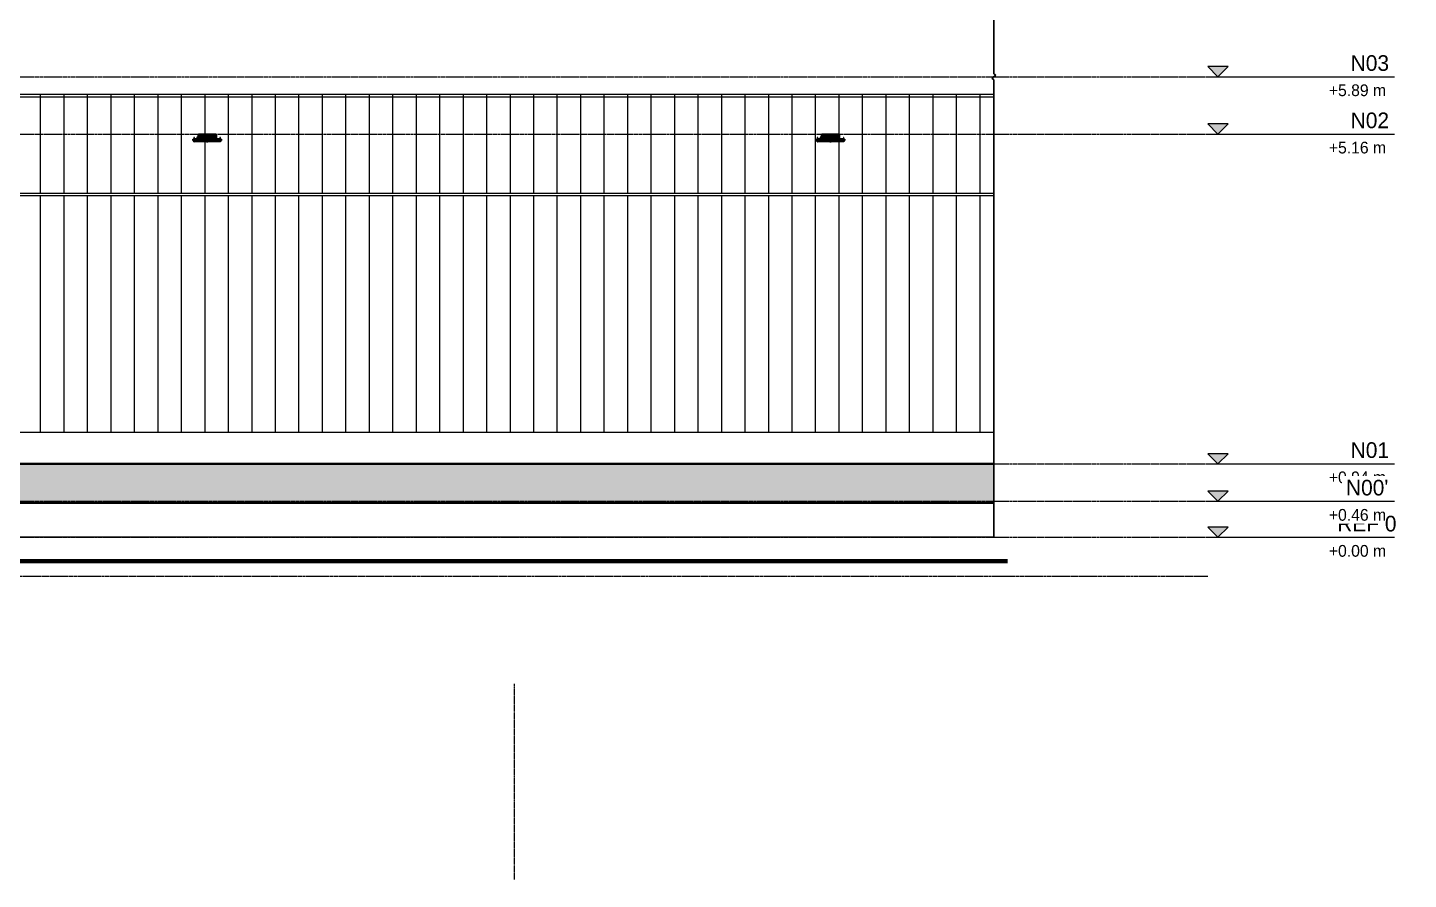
# Model space of a CAD drawing. Header units: centimetres. Extents: x -11896 to 2794, y -437 to 1921.
# Drawn here: x -6368 to -4605, y -437 to 652 of the extents above; entities that cross this region are included whole.
import ezdxf

# ---------------------------------------------------------------- set-up
doc = ezdxf.new("R2010")
doc.units = ezdxf.units.CM
doc.linetypes.add('Centre', pattern=[3.175, 0.635, -0.475, 1.59, -0.475])
doc.linetypes.add('Grid Line', pattern=[2.2225, 1.27, -0.3175, 0.3175, -0.3175])
for name, color, linetype, lineweight in [('A-CLNG', 7, 'Continuous', 9), ('A-DETL-GENF', 7, 'Continuous', 9), ('A-DETL-MEDM', 7, 'Continuous', 25), ('A-FLOR', 7, 'Continuous', 9), ('A-FLOR-LEVL', 7, 'Continuous', 9), ('A-FLOR-PATT', 7, 'Continuous', 35), ('A-WALL', 7, 'Continuous', 9), ('A-WALL-PATT', 7, 'Continuous', 35), ('C-BLDG-PADS', 7, 'Continuous', 9), ('C-TOPO', 7, 'Continuous', 9), ('E-LITE-EQPM', 7, 'Continuous', 9), ('I-WALL', 7, 'Continuous', 9), ('S-GRID', 7, 'Continuous', 9)]:
    doc.layers.add(name, color=color, linetype=linetype, lineweight=lineweight)
doc.styles.add('Century Gothic', font='GOTHIC.TTF', dxfattribs={"height": 20})
doc.styles.add('Century Gothic_1', font='GOTHIC.TTF', dxfattribs={"height": 15})
pattern_1 = [(90, (-5061.785, 712), (-30, 2e-15), [])]

# ---------------------------------------------------------------- blocks, each defined once
blk = doc.blocks.new('PQ_RVR_EST-01_ZZ_ZZ_MO_T_A_rvt-1-Sección 2-1')
at = {"layer": 'A-FLOR-PATT', "lineweight": 9, "true_color": 0x9a9a9a}
blk.add_hatch(color=253, dxfattribs=at).paths.add_polyline_path([(-11182.1, 44), (-5134, 44), (-5134, 94), (-11182.1, 94)])
at = {"layer": 'A-FLOR', "lineweight": 35}
for p, q in [((-5134, 94), (-9355.8, 94)), ((-11182.1, 44), (-5134, 44))]:
    blk.add_line(p, q, dxfattribs=at)
blk = doc.blocks.new('PROLIT_V_3_AS_206W - Standart-1740429-Sección 2-1')
at = {"layer": 'E-LITE-EQPM'}
for p, q in [((-5354.7, 511.6), (-5355.9, 511.6)), ((-5355.9, 511.6), (-5355.9, 511.6)), ((-5355.9, 511.6), (-5355.9, 510.8)), ((-5354.7, 514), (-5354.7, 508.7)), ((-5354.7, 514), (-5353.5, 514)), ((-5331.7, 515.2), (-5353.7, 515.2)), ((-5353.7, 515.2), (-5353.7, 515)), ((-5353.7, 514), (-5353.7, 515)), ((-5353.5, 508.7), (-5353.5, 514)), ((-5352.3, 514), (-5352.3, 508.7)), ((-5352.3, 514), (-5350.9, 514)), ((-5350.9, 508.7), (-5350.9, 514)), ((-5349.7, 514), (-5349.7, 508.7)), ((-5349.7, 514), (-5348.4, 514)), ((-5348.4, 508.7), (-5348.4, 514)), ((-5347.2, 514), (-5347.2, 508.7)), ((-5347.2, 514), (-5345.8, 514)), ((-5345.8, 508.7), (-5345.8, 514)), ((-5344.6, 514), (-5344.6, 508.7)), ((-5344.6, 514), (-5343.3, 514)), ((-5344.1, 515.3), (-5340.5, 515.3)), ((-5344.1, 515.3), (-5344.1, 515.2)), ((-5342.9, 515.3), (-5343.8, 515.3)), ((-5343.8, 515.3), (-5343.3, 515.3)), ((-5343.3, 515.3), (-5343.8, 515.3)), ((-5343.8, 515.3), (-5343.3, 515.3)), ((-5343.3, 515.3), (-5343.8, 515.3)), ((-5343.8, 515.3), (-5342.9, 515.3)), ((-5343.8, 515.3), (-5343.8, 515.3)), ((-5343.8, 515.3), (-5343.8, 515.3)), ((-5343.8, 515.3), (-5343.8, 515.3)), ((-5343.8, 515.3), (-5343.8, 515.3)), ((-5343.8, 515.3), (-5343.8, 515.3)), ((-5343.8, 515.3), (-5343.8, 515.3)), ((-5343.3, 515.3), (-5343.3, 515.3)), ((-5343.3, 515.3), (-5343.3, 515.3)), ((-5343.3, 515.3), (-5343.3, 515.3)), ((-5343.3, 515.3), (-5343.3, 515.3)), ((-5343.3, 508.7), (-5343.3, 514)), ((-5342.5, 515.3), (-5342.9, 515.3)), ((-5342.9, 515.3), (-5342.5, 515.3)), ((-5342.9, 515.3), (-5342.9, 515.3)), ((-5342.9, 515.3), (-5342.9, 515.3)), ((-5342.9, 515.3), (-5342.9, 515.3)), ((-5342.1, 515.3), (-5342.5, 515.3)), ((-5342.5, 515.3), (-5342.5, 515.3)), ((-5342.5, 515.3), (-5342.1, 515.3)), ((-5342.5, 515.3), (-5342.5, 515.3)), ((-5342.5, 515.3), (-5342.5, 515.3)), ((-5342.5, 515.3), (-5342.5, 515.3)), ((-5342.3, 515.3), (-5342.4, 515.3)), ((-5342.4, 515.3), (-5342.2, 515.3)), ((-5342.4, 515.3), (-5342.4, 515.3)), ((-5342.2, 515.3), (-5342.3, 515.3)), ((-5342.3, 515.3), (-5342.3, 515.3)), ((-5342.2, 515.3), (-5342.2, 515.3)), ((-5342.1, 515.3), (-5341.7, 515.3)), ((-5342, 515.3), (-5342.1, 515.3)), ((-5342.1, 515.3), (-5342.1, 515.3)), ((-5342.1, 515.3), (-5342.1, 515.3)), ((-5342.1, 514), (-5342.1, 508.7)), ((-5342.1, 514), (-5340.8, 514)), ((-5341.7, 515.3), (-5342, 515.3)), ((-5342, 515.3), (-5342, 515.3)), ((-5341.7, 515.3), (-5340.8, 515.3)), ((-5340.8, 515.3), (-5341.7, 515.3)), ((-5341.7, 515.3), (-5341.1, 515.3)), ((-5341.1, 515.3), (-5341.7, 515.3)), ((-5341.7, 515.3), (-5341.1, 515.3)), ((-5341.1, 515.3), (-5341.7, 515.3)), ((-5341.7, 515.3), (-5341.7, 515.3)), ((-5341.7, 515.3), (-5341.7, 515.3)), ((-5341.7, 515.3), (-5341.7, 515.3)), ((-5341.7, 515.3), (-5341.7, 515.3)), ((-5341.7, 515.3), (-5341.7, 515.3)), ((-5341.7, 515.3), (-5341.7, 515.3)), ((-5341.7, 515.3), (-5341.7, 515.3)), ((-5341.1, 515.3), (-5341.1, 515.3)), ((-5341.1, 515.3), (-5341.1, 515.3)), ((-5341.1, 515.3), (-5341.1, 515.3)), ((-5341.1, 515.3), (-5341.1, 515.3)), ((-5340.8, 515.3), (-5340.8, 515.3)), ((-5340.8, 515.3), (-5340.8, 515.3)), ((-5340.8, 508.7), (-5340.8, 514)), ((-5340.5, 515.2), (-5340.5, 515.3)), ((-5339.6, 514), (-5339.6, 508.7)), ((-5339.6, 514), (-5338.2, 514)), ((-5338.2, 508.7), (-5338.2, 514)), ((-5337, 514), (-5337, 508.7)), ((-5337, 514), (-5335.7, 514)), ((-5335.7, 508.7), (-5335.7, 514)), ((-5334.5, 514), (-5334.5, 508.7)), ((-5334.5, 514), (-5333.1, 514)), ((-5333.1, 508.7), (-5333.1, 514)), ((-5331.9, 514), (-5331.9, 508.7)), ((-5331.9, 514), (-5330.7, 514)), ((-5331.7, 515), (-5331.7, 515.2)), ((-5331.7, 515), (-5331.7, 514)), ((-5330.7, 508.7), (-5330.7, 514)), ((-5361, 508.5), (-5361, 509.1)), ((-5361, 509.1), (-5360, 509.1)), ((-5361, 507.5), (-5361, 508.5)), ((-5361, 508.5), (-5360, 508.5)), ((-5361, 507.1), (-5361, 507.5)), ((-5360, 507.5), (-5361, 507.5)), ((-5361, 507.1), (-5360, 507.1)), ((-5359.7, 509.9), (-5360, 509.9)), ((-5360, 509.9), (-5360, 508.6)), ((-5360, 509.9), (-5360, 509.7)), ((-5360, 509.9), (-5359.7, 509.9)), ((-5359.7, 509.9), (-5360, 509.9)), ((-5360, 509.9), (-5360, 509.7)), ((-5360, 507.7), (-5360, 508.6)), ((-5359.7, 508.6), (-5360, 508.6)), ((-5360, 507.7), (-5360, 506.3)), ((-5360, 507.7), (-5359.7, 507.7)), ((-5360, 506.5), (-5360, 506.3)), ((-5360, 506.5), (-5360, 506.3)), ((-5360, 506.3), (-5359.7, 506.3)), ((-5360, 506.3), (-5359.7, 506.3)), ((-5359.7, 506.3), (-5360, 506.3)), ((-5359, 510.9), (-5359.7, 510.9)), ((-5359.7, 510.9), (-5359.7, 508.7)), ((-5359.7, 505.7), (-5359.7, 508.7)), ((-5359.7, 508.7), (-5359, 508.7)), ((-5359.7, 505.7), (-5359.5, 505.7)), ((-5359.5, 507), (-5359.5, 506.5)), ((-5359, 507), (-5359.5, 507)), ((-5359.5, 506.6), (-5359.5, 505.7)), ((-5359.5, 506.6), (-5359.2, 506.6)), ((-5359.5, 506.5), (-5359, 506.5)), ((-5356.3, 505.7), (-5359.5, 505.7)), ((-5359, 508.7), (-5359, 510.9)), ((-5359, 509.9), (-5354.7, 509.9)), ((-5359, 508.7), (-5359, 507)), ((-5359, 507), (-5326.4, 507)), ((-5326.4, 506.5), (-5359, 506.5)), ((-5357.6, 508.4), (-5357.6, 507)), ((-5357.5, 508.4), (-5357.6, 508.4)), ((-5356.6, 508.4), (-5357.6, 508.4)), ((-5356.6, 508.4), (-5329.1, 508.4)), ((-5329.1, 505.7), (-5356.3, 505.7)), ((-5355.9, 510.8), (-5354.7, 510.8)), ((-5355.9, 510.8), (-5355.9, 510.8)), ((-5354.7, 508.4), (-5354.7, 508.7)), ((-5354.7, 508.4), (-5354.7, 508.4)), ((-5353.5, 508.7), (-5353.5, 508.4)), ((-5353.5, 508.4), (-5353.5, 508.4)), ((-5352.3, 508.4), (-5352.3, 508.7)), ((-5352.3, 508.4), (-5352.3, 508.4)), ((-5350.9, 508.7), (-5350.9, 508.4)), ((-5350.9, 508.4), (-5350.9, 508.4)), ((-5349.7, 508.4), (-5349.7, 508.7)), ((-5349.7, 508.4), (-5349.7, 508.4)), ((-5348.4, 508.7), (-5348.4, 508.4)), ((-5348.4, 508.4), (-5348.4, 508.4)), ((-5347.2, 508.4), (-5347.2, 508.7)), ((-5347.2, 508.4), (-5347.2, 508.4)), ((-5345.8, 508.7), (-5345.8, 508.4)), ((-5345.8, 508.4), (-5345.8, 508.4)), ((-5344.6, 508.4), (-5344.6, 508.7)), ((-5344.6, 508.4), (-5344.6, 508.4)), ((-5343.6, 505.7), (-5343.6, 505.6)), ((-5341.8, 505.6), (-5343.6, 505.6)), ((-5343, 505.6), (-5343.5, 505.6)), ((-5343.5, 505.6), (-5343, 505.6)), ((-5343.5, 505.6), (-5343.5, 505.6)), ((-5343.5, 505.6), (-5343.5, 505.6)), ((-5343.3, 508.7), (-5343.3, 508.4)), ((-5343.3, 508.4), (-5343.3, 508.4)), ((-5343, 505.6), (-5343.3, 505.6)), ((-5343.3, 505.6), (-5343, 505.6)), ((-5343, 505.6), (-5343.3, 505.6)), ((-5343.3, 505.6), (-5343, 505.6)), ((-5343.3, 505.6), (-5343.3, 505.6)), ((-5343.3, 505.6), (-5343.3, 505.6)), ((-5343.3, 505.6), (-5343.3, 505.6)), ((-5343.3, 505.6), (-5343.3, 505.6)), ((-5342.8, 505.6), (-5343, 505.6)), ((-5343, 505.6), (-5342.8, 505.6)), ((-5343, 505.6), (-5343, 505.6)), ((-5343, 505.6), (-5343, 505.6)), ((-5343, 505.6), (-5343, 505.6)), ((-5343, 505.6), (-5343, 505.6)), ((-5343, 505.6), (-5343, 505.6)), ((-5343, 505.6), (-5343, 505.6)), ((-5343, 505.6), (-5343, 505.6)), ((-5342.8, 505.6), (-5342.8, 505.6)), ((-5342.8, 505.6), (-5342.6, 505.6)), ((-5342.6, 505.6), (-5342.8, 505.6)), ((-5342.7, 505.6), (-5342.8, 505.6)), ((-5342.8, 505.6), (-5342.7, 505.6)), ((-5342.8, 505.6), (-5342.8, 505.6)), ((-5342.8, 505.6), (-5342.8, 505.6)), ((-5342.8, 505.6), (-5342.8, 505.6)), ((-5342.8, 505.6), (-5342.8, 505.6)), ((-5342.7, 505.6), (-5342.7, 505.6)), ((-5342.7, 505.6), (-5342.7, 505.6)), ((-5342.7, 505.6), (-5342.7, 505.6)), ((-5342.6, 505.6), (-5342.6, 505.6)), ((-5342.6, 505.6), (-5342.4, 505.6)), ((-5342.4, 505.6), (-5342.6, 505.6)), ((-5342.6, 505.6), (-5342.6, 505.6)), ((-5342.6, 505.6), (-5342.6, 505.6)), ((-5342.6, 505.6), (-5342.6, 505.6)), ((-5342.4, 505.6), (-5342, 505.6)), ((-5342, 505.6), (-5342.4, 505.6)), ((-5342.4, 505.6), (-5342.4, 505.6)), ((-5342.4, 505.6), (-5342.4, 505.6)), ((-5342.4, 505.6), (-5342.4, 505.6)), ((-5342, 505.6), (-5342.2, 505.6)), ((-5342.2, 505.6), (-5342, 505.6)), ((-5342, 505.6), (-5342.2, 505.6)), ((-5342.2, 505.6), (-5342, 505.6)), ((-5342.2, 505.6), (-5342.2, 505.6)), ((-5342.2, 505.6), (-5342.2, 505.6)), ((-5342.2, 505.6), (-5342.2, 505.6)), ((-5342.2, 505.6), (-5342.2, 505.6)), ((-5342.1, 508.4), (-5342.1, 508.7)), ((-5342.1, 508.4), (-5342.1, 508.4)), ((-5342, 505.6), (-5342, 505.6)), ((-5342, 505.6), (-5342, 505.6)), ((-5342, 505.6), (-5342, 505.6)), ((-5342, 505.6), (-5342, 505.6)), ((-5342, 505.6), (-5342, 505.6)), ((-5342, 505.6), (-5342, 505.6)), ((-5341.8, 505.6), (-5341.8, 505.7)), ((-5340.8, 508.7), (-5340.8, 508.4)), ((-5340.8, 508.4), (-5340.8, 508.4)), ((-5339.6, 508.4), (-5339.6, 508.7)), ((-5339.6, 508.4), (-5339.6, 508.4)), ((-5338.2, 508.7), (-5338.2, 508.4)), ((-5338.2, 508.4), (-5338.2, 508.4)), ((-5337, 508.4), (-5337, 508.7)), ((-5337, 508.4), (-5337, 508.4)), ((-5335.7, 508.7), (-5335.7, 508.4)), ((-5335.7, 508.4), (-5335.7, 508.4)), ((-5334.5, 508.4), (-5334.5, 508.7)), ((-5334.5, 508.4), (-5334.5, 508.4)), ((-5333.1, 508.7), (-5333.1, 508.4)), ((-5333.1, 508.4), (-5333.1, 508.4)), ((-5331.9, 508.4), (-5331.9, 508.7)), ((-5331.9, 508.4), (-5331.9, 508.4)), ((-5330.7, 509.9), (-5326.4, 509.9)), ((-5330.7, 508.7), (-5330.7, 508.4)), ((-5330.7, 508.4), (-5330.7, 508.4)), ((-5328.1, 508.4), (-5329.1, 508.4)), ((-5325.9, 505.7), (-5329.1, 505.7)), ((-5328.4, 507), (-5328.7, 507.3)), ((-5328.1, 507), (-5328.1, 508.4)), ((-5328.1, 508.4), (-5328.1, 508.4)), ((-5325.7, 510.9), (-5326.4, 510.9)), ((-5326.4, 510.9), (-5326.4, 508.7)), ((-5326.4, 507), (-5326.4, 508.7)), ((-5326.4, 508.7), (-5325.7, 508.7)), ((-5325.9, 507), (-5326.4, 507)), ((-5326.4, 506.5), (-5325.9, 506.5)), ((-5326.2, 506.6), (-5325.9, 506.6)), ((-5325.9, 506.5), (-5325.9, 507)), ((-5325.9, 505.7), (-5325.9, 506.6)), ((-5325.9, 505.7), (-5325.7, 505.7)), ((-5325.7, 508.7), (-5325.7, 510.9)), ((-5325.7, 508.7), (-5325.7, 505.7)), ((-5325.3, 509.9), (-5325.6, 509.9)), ((-5325.6, 509.9), (-5325.6, 508.6)), ((-5325.6, 509.9), (-5325.6, 509.7)), ((-5325.6, 509.9), (-5325.3, 509.9)), ((-5325.6, 509.9), (-5325.6, 509.7)), ((-5325.3, 509.9), (-5325.6, 509.9)), ((-5325.6, 507.7), (-5325.6, 508.6)), ((-5325.3, 508.6), (-5325.6, 508.6)), ((-5325.6, 507.7), (-5325.6, 506.3)), ((-5325.6, 507.7), (-5325.3, 507.7)), ((-5325.6, 506.5), (-5325.6, 506.3)), ((-5325.6, 506.5), (-5325.6, 506.3)), ((-5325.6, 506.3), (-5325.3, 506.3)), ((-5325.6, 506.3), (-5325.3, 506.3)), ((-5325.6, 506.3), (-5325.3, 506.3)), ((-5325.3, 509.7), (-5325.3, 509.9)), ((-5325.3, 508.6), (-5325.3, 509.9)), ((-5325.3, 509.7), (-5325.3, 509.9)), ((-5325.3, 509.1), (-5324.3, 509.1)), ((-5325.3, 508.6), (-5325.3, 507.7)), ((-5325.3, 508.5), (-5324.3, 508.5)), ((-5325.3, 506.3), (-5325.3, 507.7)), ((-5324.3, 507.5), (-5325.3, 507.5)), ((-5325.3, 507.1), (-5324.3, 507.1)), ((-5325.3, 506.3), (-5325.3, 506.5)), ((-5325.3, 506.3), (-5325.3, 506.5)), ((-5324.3, 509.1), (-5324.3, 508.5)), ((-5324.3, 508.5), (-5324.3, 507.5)), ((-5324.3, 507.5), (-5324.3, 507.1))]:
    blk.add_line(p, q, dxfattribs=at)
blk = doc.blocks.new('PROLIT_V_3_AS_206W - Standart-V7-Sección 2-1')
at = {"layer": 'E-LITE-EQPM'}
for p, q in [((-6151, 511.6), (-6152.2, 511.6)), ((-6152.2, 511.6), (-6152.2, 511.6)), ((-6152.2, 511.6), (-6152.2, 510.8)), ((-6151, 514), (-6151, 508.7)), ((-6151, 514), (-6149.8, 514)), ((-6128, 515.2), (-6150, 515.2)), ((-6150, 515.2), (-6150, 515)), ((-6150, 514), (-6150, 515)), ((-6149.8, 508.7), (-6149.8, 514)), ((-6148.5, 514), (-6148.5, 508.7)), ((-6148.5, 514), (-6147.2, 514)), ((-6147.2, 508.7), (-6147.2, 514)), ((-6146, 514), (-6146, 508.7)), ((-6146, 514), (-6144.7, 514)), ((-6144.7, 508.7), (-6144.7, 514)), ((-6143.5, 514), (-6143.5, 508.7)), ((-6143.5, 514), (-6142.1, 514)), ((-6142.1, 508.7), (-6142.1, 514)), ((-6140.9, 514), (-6140.9, 508.7)), ((-6140.9, 514), (-6139.6, 514)), ((-6140.4, 515.3), (-6136.8, 515.3)), ((-6140.4, 515.3), (-6140.4, 515.2)), ((-6139.2, 515.3), (-6140.1, 515.3)), ((-6140.1, 515.3), (-6139.5, 515.3)), ((-6139.5, 515.3), (-6140.1, 515.3)), ((-6140.1, 515.3), (-6139.5, 515.3)), ((-6139.5, 515.3), (-6140.1, 515.3)), ((-6140.1, 515.3), (-6139.2, 515.3)), ((-6140.1, 515.3), (-6140.1, 515.3)), ((-6140.1, 515.3), (-6140.1, 515.3)), ((-6140.1, 515.3), (-6140.1, 515.3)), ((-6140.1, 515.3), (-6140.1, 515.3)), ((-6140.1, 515.3), (-6140.1, 515.3)), ((-6140.1, 515.3), (-6140.1, 515.3)), ((-6139.6, 508.7), (-6139.6, 514)), ((-6139.5, 515.3), (-6139.5, 515.3)), ((-6139.5, 515.3), (-6139.5, 515.3)), ((-6139.5, 515.3), (-6139.5, 515.3)), ((-6139.5, 515.3), (-6139.5, 515.3)), ((-6138.8, 515.3), (-6139.2, 515.3)), ((-6139.2, 515.3), (-6138.7, 515.3)), ((-6139.2, 515.3), (-6139.2, 515.3)), ((-6139.2, 515.3), (-6139.2, 515.3)), ((-6139.2, 515.3), (-6139.2, 515.3)), ((-6138.7, 515.3), (-6138.8, 515.3)), ((-6138.8, 515.3), (-6138.8, 515.3)), ((-6138.4, 515.3), (-6138.7, 515.3)), ((-6138.7, 515.3), (-6138.4, 515.3)), ((-6138.6, 515.3), (-6138.7, 515.3)), ((-6138.7, 515.3), (-6138.5, 515.3)), ((-6138.7, 515.3), (-6138.7, 515.3)), ((-6138.7, 515.3), (-6138.7, 515.3)), ((-6138.7, 515.3), (-6138.7, 515.3)), ((-6138.5, 515.3), (-6138.6, 515.3)), ((-6138.6, 515.3), (-6138.6, 515.3)), ((-6138.5, 515.3), (-6138.5, 515.3)), ((-6138.4, 515.3), (-6138, 515.3)), ((-6138.3, 515.3), (-6138.4, 515.3)), ((-6138.4, 515.3), (-6138.4, 515.3)), ((-6138.4, 515.3), (-6138.4, 515.3)), ((-6138.4, 514), (-6138.4, 508.7)), ((-6138.4, 514), (-6137, 514)), ((-6138, 515.3), (-6138.3, 515.3)), ((-6138.3, 515.3), (-6138.3, 515.3)), ((-6138, 515.3), (-6138, 515.3)), ((-6137.9, 515.3), (-6137.1, 515.3)), ((-6137.1, 515.3), (-6137.9, 515.3)), ((-6137.9, 515.3), (-6137.4, 515.3)), ((-6137.4, 515.3), (-6137.9, 515.3)), ((-6137.9, 515.3), (-6137.4, 515.3)), ((-6137.4, 515.3), (-6137.9, 515.3)), ((-6137.9, 515.3), (-6137.9, 515.3)), ((-6137.9, 515.3), (-6137.9, 515.3)), ((-6137.9, 515.3), (-6137.9, 515.3)), ((-6137.9, 515.3), (-6137.9, 515.3)), ((-6137.9, 515.3), (-6137.9, 515.3)), ((-6137.9, 515.3), (-6137.9, 515.3)), ((-6137.4, 515.3), (-6137.4, 515.3)), ((-6137.4, 515.3), (-6137.4, 515.3)), ((-6137.4, 515.3), (-6137.4, 515.3)), ((-6137.4, 515.3), (-6137.4, 515.3)), ((-6137.1, 515.3), (-6137.1, 515.3)), ((-6137.1, 515.3), (-6137.1, 515.3)), ((-6137, 508.7), (-6137, 514)), ((-6136.8, 515.2), (-6136.8, 515.3)), ((-6135.8, 514), (-6135.8, 508.7)), ((-6135.8, 514), (-6134.5, 514)), ((-6134.5, 508.7), (-6134.5, 514)), ((-6133.3, 514), (-6133.3, 508.7)), ((-6133.3, 514), (-6132, 514)), ((-6132, 508.7), (-6132, 514)), ((-6130.8, 514), (-6130.8, 508.7)), ((-6130.8, 514), (-6129.4, 514)), ((-6129.4, 508.7), (-6129.4, 514)), ((-6128.2, 514), (-6128.2, 508.7)), ((-6128.2, 514), (-6126.9, 514)), ((-6128, 515), (-6128, 515.2)), ((-6128, 515), (-6128, 514)), ((-6126.9, 508.7), (-6126.9, 514)), ((-6157.3, 508.5), (-6157.3, 509.1)), ((-6157.3, 509.1), (-6156.3, 509.1)), ((-6157.3, 507.5), (-6157.3, 508.5)), ((-6157.3, 508.5), (-6156.3, 508.5)), ((-6157.3, 507.1), (-6157.3, 507.5)), ((-6156.3, 507.5), (-6157.3, 507.5)), ((-6157.3, 507.1), (-6156.3, 507.1)), ((-6156, 509.9), (-6156.3, 509.9)), ((-6156.3, 509.9), (-6156.3, 508.6)), ((-6156.3, 509.9), (-6156.3, 509.7)), ((-6156.3, 509.9), (-6156, 509.9)), ((-6156, 509.9), (-6156.3, 509.9)), ((-6156.3, 509.9), (-6156.3, 509.7)), ((-6156.3, 507.7), (-6156.3, 508.6)), ((-6156, 508.6), (-6156.3, 508.6)), ((-6156.3, 507.7), (-6156.3, 506.3)), ((-6156.3, 507.7), (-6156, 507.7)), ((-6156.3, 506.5), (-6156.3, 506.3)), ((-6156.3, 506.5), (-6156.3, 506.3)), ((-6156.3, 506.3), (-6156, 506.3)), ((-6156.3, 506.3), (-6156, 506.3)), ((-6156, 506.3), (-6156.3, 506.3)), ((-6155.2, 510.9), (-6156, 510.9)), ((-6156, 510.9), (-6156, 508.7)), ((-6156, 505.7), (-6156, 508.7)), ((-6156, 508.7), (-6155.2, 508.7)), ((-6156, 505.7), (-6155.7, 505.7)), ((-6155.8, 507), (-6155.8, 506.5)), ((-6155.3, 507), (-6155.8, 507)), ((-6155.8, 506.6), (-6155.7, 505.7)), ((-6155.8, 506.6), (-6155.5, 506.6)), ((-6155.8, 506.5), (-6155.3, 506.5)), ((-6152.5, 505.7), (-6155.7, 505.7)), ((-6155.3, 507), (-6122.7, 507)), ((-6122.7, 506.5), (-6155.3, 506.5)), ((-6155.2, 508.7), (-6155.2, 510.9)), ((-6155.2, 509.9), (-6151, 509.9)), ((-6155.2, 508.7), (-6155.2, 507)), ((-6153.8, 508.4), (-6153.8, 507)), ((-6153.8, 508.4), (-6153.8, 508.4)), ((-6152.8, 508.4), (-6153.8, 508.4)), ((-6152.8, 508.4), (-6125.4, 508.4)), ((-6125.4, 505.7), (-6152.5, 505.7)), ((-6152.2, 510.8), (-6151, 510.8)), ((-6152.2, 510.8), (-6152.2, 510.8)), ((-6151, 508.4), (-6151, 508.7)), ((-6151, 508.4), (-6151, 508.4)), ((-6149.8, 508.7), (-6149.8, 508.4)), ((-6149.8, 508.4), (-6149.8, 508.4)), ((-6148.5, 508.4), (-6148.5, 508.7)), ((-6148.5, 508.4), (-6148.5, 508.4)), ((-6147.2, 508.7), (-6147.2, 508.4)), ((-6147.2, 508.4), (-6147.2, 508.4)), ((-6146, 508.4), (-6146, 508.7)), ((-6146, 508.4), (-6146, 508.4)), ((-6144.7, 508.7), (-6144.7, 508.4)), ((-6144.7, 508.4), (-6144.7, 508.4)), ((-6143.5, 508.4), (-6143.5, 508.7)), ((-6143.5, 508.4), (-6143.5, 508.4)), ((-6142.1, 508.7), (-6142.1, 508.4)), ((-6142.1, 508.4), (-6142.1, 508.4)), ((-6140.9, 508.4), (-6140.9, 508.7)), ((-6140.9, 508.4), (-6140.9, 508.4)), ((-6139.9, 505.7), (-6139.9, 505.6)), ((-6138.1, 505.6), (-6139.9, 505.6)), ((-6139.3, 505.6), (-6139.7, 505.6)), ((-6139.7, 505.6), (-6139.3, 505.6)), ((-6139.7, 505.6), (-6139.7, 505.6)), ((-6139.7, 505.6), (-6139.7, 505.6)), ((-6139.6, 508.7), (-6139.6, 508.4)), ((-6139.6, 508.4), (-6139.6, 508.4)), ((-6139.3, 505.6), (-6139.6, 505.6)), ((-6139.6, 505.6), (-6139.3, 505.6)), ((-6139.3, 505.6), (-6139.6, 505.6)), ((-6139.6, 505.6), (-6139.3, 505.6)), ((-6139.6, 505.6), (-6139.6, 505.6)), ((-6139.6, 505.6), (-6139.6, 505.6)), ((-6139.6, 505.6), (-6139.6, 505.6)), ((-6139.6, 505.6), (-6139.6, 505.6)), ((-6139.1, 505.6), (-6139.3, 505.6)), ((-6139.3, 505.6), (-6139.1, 505.6)), ((-6139.3, 505.6), (-6139.3, 505.6)), ((-6139.3, 505.6), (-6139.3, 505.6)), ((-6139.3, 505.6), (-6139.3, 505.6)), ((-6139.3, 505.6), (-6139.3, 505.6)), ((-6139.3, 505.6), (-6139.3, 505.6)), ((-6139.3, 505.6), (-6139.3, 505.6)), ((-6139.3, 505.6), (-6139.3, 505.6)), ((-6139.1, 505.6), (-6139.1, 505.6)), ((-6139.1, 505.6), (-6138.9, 505.6)), ((-6138.9, 505.6), (-6139.1, 505.6)), ((-6139.1, 505.6), (-6139.1, 505.6)), ((-6139.1, 505.6), (-6139.1, 505.6)), ((-6139.1, 505.6), (-6139.1, 505.6)), ((-6139, 505.6), (-6138.9, 505.6)), ((-6138.9, 505.6), (-6139, 505.6)), ((-6139, 505.6), (-6139, 505.6)), ((-6139, 505.6), (-6139, 505.6)), ((-6139, 505.6), (-6139, 505.6)), ((-6138.9, 505.6), (-6138.9, 505.6)), ((-6138.9, 505.6), (-6138.7, 505.6)), ((-6138.7, 505.6), (-6138.9, 505.6)), ((-6138.9, 505.6), (-6138.9, 505.6)), ((-6138.9, 505.6), (-6138.9, 505.6)), ((-6138.9, 505.6), (-6138.9, 505.6)), ((-6138.9, 505.6), (-6138.9, 505.6)), ((-6138.7, 505.6), (-6138.2, 505.6)), ((-6138.2, 505.6), (-6138.7, 505.6)), ((-6138.7, 505.6), (-6138.7, 505.6)), ((-6138.7, 505.6), (-6138.7, 505.6)), ((-6138.7, 505.6), (-6138.7, 505.6)), ((-6138.2, 505.6), (-6138.5, 505.6)), ((-6138.5, 505.6), (-6138.2, 505.6)), ((-6138.2, 505.6), (-6138.5, 505.6)), ((-6138.5, 505.6), (-6138.2, 505.6)), ((-6138.5, 505.6), (-6138.5, 505.6)), ((-6138.5, 505.6), (-6138.5, 505.6)), ((-6138.5, 505.6), (-6138.5, 505.6)), ((-6138.5, 505.6), (-6138.5, 505.6)), ((-6138.4, 508.4), (-6138.4, 508.7)), ((-6138.4, 508.4), (-6138.4, 508.4)), ((-6138.2, 505.6), (-6138.2, 505.6)), ((-6138.2, 505.6), (-6138.2, 505.6)), ((-6138.2, 505.6), (-6138.2, 505.6)), ((-6138.2, 505.6), (-6138.2, 505.6)), ((-6138.2, 505.6), (-6138.2, 505.6)), ((-6138.2, 505.6), (-6138.2, 505.6)), ((-6138.1, 505.6), (-6138.1, 505.7)), ((-6137, 508.7), (-6137, 508.4)), ((-6137, 508.4), (-6137, 508.4)), ((-6135.8, 508.4), (-6135.8, 508.7)), ((-6135.8, 508.4), (-6135.8, 508.4)), ((-6134.5, 508.7), (-6134.5, 508.4)), ((-6134.5, 508.4), (-6134.5, 508.4)), ((-6133.3, 508.4), (-6133.3, 508.7)), ((-6133.3, 508.4), (-6133.3, 508.4)), ((-6132, 508.7), (-6132, 508.4)), ((-6132, 508.4), (-6132, 508.4)), ((-6130.8, 508.4), (-6130.8, 508.7)), ((-6130.8, 508.4), (-6130.8, 508.4)), ((-6129.4, 508.7), (-6129.4, 508.4)), ((-6129.4, 508.4), (-6129.4, 508.4)), ((-6128.2, 508.4), (-6128.2, 508.7)), ((-6128.2, 508.4), (-6128.2, 508.4)), ((-6126.9, 509.9), (-6122.7, 509.9)), ((-6126.9, 508.7), (-6126.9, 508.4)), ((-6126.9, 508.4), (-6126.9, 508.4)), ((-6124.4, 508.4), (-6125.4, 508.4)), ((-6122.2, 505.7), (-6125.4, 505.7)), ((-6124.7, 507), (-6125, 507.3)), ((-6124.4, 507), (-6124.4, 508.4)), ((-6124.4, 508.4), (-6124.4, 508.4)), ((-6121.9, 510.9), (-6122.7, 510.9)), ((-6122.7, 510.9), (-6122.7, 508.7)), ((-6122.7, 507), (-6122.7, 508.7)), ((-6122.7, 508.7), (-6121.9, 508.7)), ((-6122.2, 507), (-6122.7, 507)), ((-6122.7, 506.5), (-6122.2, 506.5)), ((-6122.5, 506.6), (-6122.2, 506.6)), ((-6122.2, 506.5), (-6122.2, 507)), ((-6122.2, 505.7), (-6122.2, 506.6)), ((-6122.2, 505.7), (-6121.9, 505.7)), ((-6121.9, 508.7), (-6121.9, 510.9)), ((-6121.6, 509.9), (-6121.9, 509.9)), ((-6121.9, 509.9), (-6121.9, 508.6)), ((-6121.9, 509.9), (-6121.9, 509.7)), ((-6121.9, 509.9), (-6121.6, 509.9)), ((-6121.9, 509.9), (-6121.9, 509.7)), ((-6121.6, 509.9), (-6121.9, 509.9)), ((-6121.9, 508.7), (-6121.9, 505.7)), ((-6121.9, 507.7), (-6121.9, 508.6)), ((-6121.6, 508.6), (-6121.9, 508.6)), ((-6121.9, 507.7), (-6121.9, 506.3)), ((-6121.9, 507.7), (-6121.6, 507.7)), ((-6121.9, 506.5), (-6121.9, 506.3)), ((-6121.9, 506.5), (-6121.9, 506.3)), ((-6121.9, 506.3), (-6121.6, 506.3)), ((-6121.9, 506.3), (-6121.6, 506.3)), ((-6121.9, 506.3), (-6121.6, 506.3)), ((-6121.6, 509.7), (-6121.6, 509.9)), ((-6121.6, 508.6), (-6121.6, 509.9)), ((-6121.6, 509.7), (-6121.6, 509.9)), ((-6121.6, 509.1), (-6120.6, 509.1)), ((-6121.6, 508.6), (-6121.6, 507.7)), ((-6121.6, 508.5), (-6120.6, 508.5)), ((-6121.6, 506.3), (-6121.6, 507.7)), ((-6120.6, 507.5), (-6121.6, 507.5)), ((-6121.6, 507.1), (-6120.6, 507.1)), ((-6121.6, 506.3), (-6121.6, 506.5)), ((-6121.6, 506.3), (-6121.6, 506.5)), ((-6120.6, 509.1), (-6120.6, 508.5)), ((-6120.6, 508.5), (-6120.6, 507.5)), ((-6120.6, 507.5), (-6120.6, 507.1))]:
    blk.add_line(p, q, dxfattribs=at)
blk = doc.blocks.new('PQ_RVR_MEP-01_ZZ_ZZ_MO_T_A_rvt-1-Sección 2-1')
at = {"layer": 'E-LITE-EQPM', "lineweight": 9}
for name in ['PROLIT_V_3_AS_206W - Standart-V7-Sección 2-1', 'PROLIT_V_3_AS_206W - Standart-1740429-Sección 2-1']:
    blk.add_blockref(name, (0, 0), dxfattribs=at)
blk = doc.blocks.new('M_Break Line - M_Break Line-1964235-Sección 2-1')
at = {"layer": 'A-DETL-MEDM'}
for p, q in [((-5134, 1268.9), (-5134, 592.6)), ((-5131.4, 590.7), (-5136.5, 586.9)), ((-5136.5, 586.9), (-5134, 585)), ((-5134, 592.6), (-5131.4, 590.7)), ((-5134, 585), (-5134, 0))]:
    blk.add_line(p, q, dxfattribs=at)
blk = doc.blocks.new('Level - Con_Triangulo-1145637-Sección 2-1')
at = {"layer": 'A-FLOR-LEVL', "true_color": 0xe2e2e2}
blk.add_hatch(color=254, dxfattribs=at).paths.add_polyline_path([(-4835, 12.9), (-4847.8, 0), (-4860.7, 12.9)])
at = {"layer": 'A-FLOR-LEVL', "color": 253, "true_color": 0xaaaaaa}
for p, q in [((-4835, 12.9), (-4860.7, 12.9)), ((-4860.7, 12.9), (-4847.8, 0)), ((-4860.7, 0), (-4622.3, 0)), ((-4847.8, 0), (-4835, 12.9))]:
    blk.add_line(p, q, dxfattribs=at)

msp = doc.modelspace()

# ---------------------------------------------------------------- hatches: boundary and pattern name
at = {"layer": 'A-FLOR-PATT', "lineweight": 9, "true_color": 0x9a9a9a}
msp.add_hatch(color=253, dxfattribs=at).paths.add_polyline_path([(-11388.747, 44), (-5133.963, 44), (-5133.963, 94), (-11388.747, 94)])
at = {"layer": 'A-WALL-PATT', "lineweight": 9, "true_color": 0xc0c0c0}
h = msp.add_hatch(dxfattribs=at)
h.set_pattern_fill('FP_22', color=9, style=0, pattern_type=2)
h.set_pattern_definition(pattern_1)
h.paths.add_polyline_path([(-6598.654, 439.858), (-6596.668, 439.858), (-6596.668, 562.801), (-6596.168, 562.801), (-6596.168, 439.858), (-5133.963, 439.858), (-5133.963, 566.034), (-6598.654, 566.034)])
h.paths.add_polyline_path([(-6138.084, 505.605), (-6156.016, 505.703), (-6156.016, 506.348), (-6156.313, 506.348), (-6156.387, 507.073), (-6157.313, 507.073), (-6157.313, 509.129), (-6156.313, 509.129), (-6156.313, 509.914), (-6156.016, 509.922), (-6156.014, 510.841), (-6155.235, 510.807), (-6155.235, 509.914), (-6151.011, 509.922), (-6151.011, 510.807), (-6152.22, 510.911), (-6152.22, 511.58), (-6151.011, 511.58), (-6151.011, 514.034), (-6149.97, 514.034), (-6149.97, 515.203), (-6127.97, 515.095), (-6127.97, 514.034), (-6126.941, 514.034), (-6126.941, 509.914), (-6122.726, 509.922), (-6122.726, 510.841), (-6121.945, 510.841), (-6121.926, 509.914), (-6121.627, 509.914), (-6121.627, 509.129), (-6120.627, 509.129), (-6120.627, 507.073), (-6121.627, 507.005), (-6121.627, 506.348), (-6121.945, 506.348), (-6121.945, 505.703), (-6138.084, 505.703)])
h.paths.add_polyline_path([(-5343.605, 505.605), (-5343.605, 505.703), (-5359.737, 505.703), (-5359.737, 506.348), (-5360.035, 506.348), (-5360.108, 507.073), (-5361.035, 507.073), (-5361.035, 509.129), (-5360.035, 509.129), (-5360.035, 509.914), (-5359.737, 509.922), (-5359.736, 510.841), (-5358.956, 510.841), (-5358.956, 509.914), (-5354.732, 509.914), (-5354.732, 510.807), (-5355.942, 510.911), (-5355.942, 511.58), (-5354.732, 511.58), (-5354.732, 514.034), (-5353.692, 514.034), (-5353.692, 515.203), (-5331.692, 515.095), (-5331.692, 514.034), (-5330.662, 514.034), (-5330.662, 509.914), (-5326.448, 509.922), (-5326.448, 510.841), (-5325.667, 510.841), (-5325.648, 509.914), (-5325.349, 509.914), (-5325.349, 509.129), (-5324.349, 509.129), (-5324.349, 507.073), (-5325.349, 507.005), (-5325.349, 506.348), (-5325.667, 506.348), (-5325.667, 505.703), (-5341.805, 505.605)])
at = {"layer": 'A-WALL-PATT', "lineweight": 9, "true_color": 0x808080}
h = msp.add_hatch(dxfattribs=at)
h.set_pattern_fill('FP_22', color=8, style=0, pattern_type=2)
h.set_pattern_definition(pattern_1)
h.paths.add_polyline_path([(-5524.242, 134), (-5133.963, 134), (-5133.963, 436.677), (-6596.168, 436.578), (-6596.168, 134), (-5931.972, 134)])
h.paths.add_polyline_path([(-7367.316, 436.53), (-6596.668, 436.578), (-6596.668, 436.677), (-7367.316, 436.677)])

# ---------------------------------------------------------------- linework, layer by layer
at = {"layer": 'A-CLNG', "color": 8, "lineweight": 18, "true_color": 0x808080}
msp.add_line((-5133.963, 562.801), (-6596.168, 562.801), dxfattribs=at)
at = {"layer": 'A-FLOR', "lineweight": 35}
for p, q in [((-5133.963, 94), (-9355.845, 94)), ((-11388.747, 44), (-5133.963, 44))]:
    msp.add_line(p, q, dxfattribs=at)
at = {"layer": 'A-FLOR-LEVL', "color": 253, "linetype": 'Centre', "true_color": 0xaaaaaa}
for p, q in [((-11896.135, 588.801), (-4860.713, 588.801)), ((-11896.135, 515.53), (-4860.713, 515.53)), ((-11896.135, 94), (-4860.713, 94)), ((-11896.135, 46.025), (-4860.713, 46.025)), ((-11896.135, 0), (-4860.713, 0)), ((-4860.713, -50), (-11896.135, -50))]:
    msp.add_line(p, q, dxfattribs=at)
at = {"layer": 'A-WALL'}
for p, q in [((-5133.963, 566.034), (-6598.654, 566.034)), ((-6596.168, 439.858), (-5133.963, 439.858)), ((-5133.963, 134), (-6596.168, 134))]:
    msp.add_line(p, q, dxfattribs=at)
at = {"layer": 'C-BLDG-PADS', "color": 253, "lineweight": 18, "true_color": 0xaaaaaa}
for p, q in [((-5133.963, 0), (-11388.747, 0)), ((-11388.747, -30.48), (-5116.512, -30.48))]:
    msp.add_line(p, q, dxfattribs=at)
at = {"layer": 'C-TOPO', "color": 253, "lineweight": 70, "true_color": 0xaaaaaa}
for p, q in [((-5168.955, -30.496), (-8937.105, -30.496)), ((-5116.512, -30.496), (-5168.955, -30.496))]:
    msp.add_line(p, q, dxfattribs=at)
at = {"layer": 'C-TOPO', "color": 253, "true_color": 0xaaaaaa}
for p, q in [((-5168.955, -30.496), (-8937.105, -30.496)), ((-5116.512, -30.496), (-5168.955, -30.496))]:
    msp.add_line(p, q, dxfattribs=at)
at = {"layer": 'I-WALL'}
msp.add_line((-5133.963, 436.677), (-6596.168, 436.677), dxfattribs=at)
at = {"layer": 'S-GRID', "color": 253, "linetype": 'Grid Line', "true_color": 0xaaaaaa}
msp.add_line((-5746.523, -437.332), (-5746.523, -187.332), dxfattribs=at)

# ---------------------------------------------------------------- block references
at = {"lineweight": 5}
for name in ['PQ_RVR_EST-01_ZZ_ZZ_MO_T_A_rvt-1-Sección 2-1', 'PQ_RVR_MEP-01_ZZ_ZZ_MO_T_A_rvt-1-Sección 2-1']:
    msp.add_blockref(name, (0, 0), dxfattribs=at)
at = {"layer": 'A-DETL-GENF'}
msp.add_blockref('M_Break Line - M_Break Line-1964235-Sección 2-1', (0, 0), dxfattribs=at)
at = {"layer": 'A-FLOR-LEVL', "color": 253, "true_color": 0xaaaaaa}
for p in [(0, 588.801), (0, 515.53), (0, 94), (0, 0)]:
    msp.add_blockref('Level - Con_Triangulo-1145637-Sección 2-1', p, dxfattribs=at)

# ---------------------------------------------------------------- next in the draw order: texts
at = {"layer": 'A-FLOR-LEVL', "color": 9, "true_color": 0xb7b7b7, "char_height": 20, "attachment_point": 1, "style": 'Century Gothic', "bg_fill": 3, "box_fill_scale": 1.25, "bg_fill_color": 256, "bg_fill_true_color": 13158600, "bg_fill_transparency": 0}
for s, insert, width in [('N03', (-4678.355, 616.269), 64.135), ('N02', (-4678.355, 542.998), 64.135), ('N01', (-4678.355, 121.468), 64.135), ('REF 0', (-4695.555, 27.468), 84.97887)]:
    msp.add_mtext(s, dxfattribs=dict(at, insert=insert, width=width))

# ---------------------------------------------------------------- next in the draw order: texts
at = {"layer": 'A-FLOR-LEVL', "color": 9, "true_color": 0xb7b7b7, "char_height": 15, "width": 97.80587, "attachment_point": 1, "style": 'Century Gothic_1', "bg_fill": 3, "box_fill_scale": 1.25, "bg_fill_color": 256, "bg_fill_true_color": 13158600, "bg_fill_transparency": 0}
for s, insert in [('+5.89 m', (-4706.155, 578.957)), ('+5.16 m', (-4706.155, 505.687)), ('+0.94 m', (-4706.155, 84.156)), ('+0.00 m', (-4706.155, -9.844))]:
    msp.add_mtext(s, dxfattribs=dict(at, insert=insert))

# ---------------------------------------------------------------- next in the draw order: block references
at = {"layer": 'A-FLOR-LEVL', "color": 253, "true_color": 0xaaaaaa}
msp.add_blockref('Level - Con_Triangulo-1145637-Sección 2-1', (0, 46.025), dxfattribs=at)

# ---------------------------------------------------------------- next in the draw order: texts
at = {"layer": 'A-FLOR-LEVL', "color": 9, "true_color": 0xb7b7b7, "insert": (-4684.355, 73.492), "char_height": 20, "width": 71.35019, "attachment_point": 1, "style": 'Century Gothic', "bg_fill": 3, "box_fill_scale": 1.25, "bg_fill_color": 256, "bg_fill_true_color": 13158600, "bg_fill_transparency": 0}
msp.add_mtext("N00'", dxfattribs=at)

# ---------------------------------------------------------------- next in the draw order: texts
at = {"layer": 'A-FLOR-LEVL', "color": 9, "true_color": 0xb7b7b7, "insert": (-4706.155, 36.181), "char_height": 15, "width": 97.80587, "attachment_point": 1, "style": 'Century Gothic_1', "bg_fill": 3, "box_fill_scale": 1.25, "bg_fill_color": 256, "bg_fill_true_color": 13158600, "bg_fill_transparency": 0}
msp.add_mtext('+0.46 m', dxfattribs=at)

doc.saveas('drawing.dxf')
